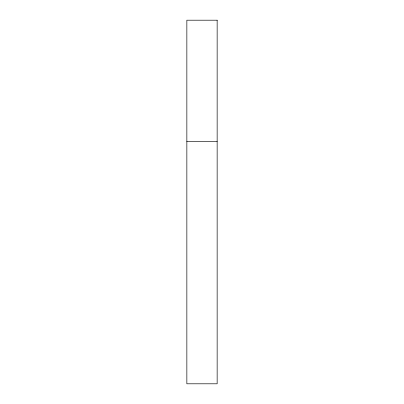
<?xml version="1.0" encoding="UTF-8"?>
<svg xmlns="http://www.w3.org/2000/svg" width="404" height="404" viewBox="0 0 404 404"><rect width="100%" height="100%" fill="white"/><g stroke="black" fill="none" stroke-linecap="round" stroke-linejoin="round"><path stroke-width="0.61" d="M186.85 141.4L217.15 141.4M217.15 20.2L186.85 20.2L186.85 383.8L217.15 383.8L217.15 20.2"/></g></svg>
